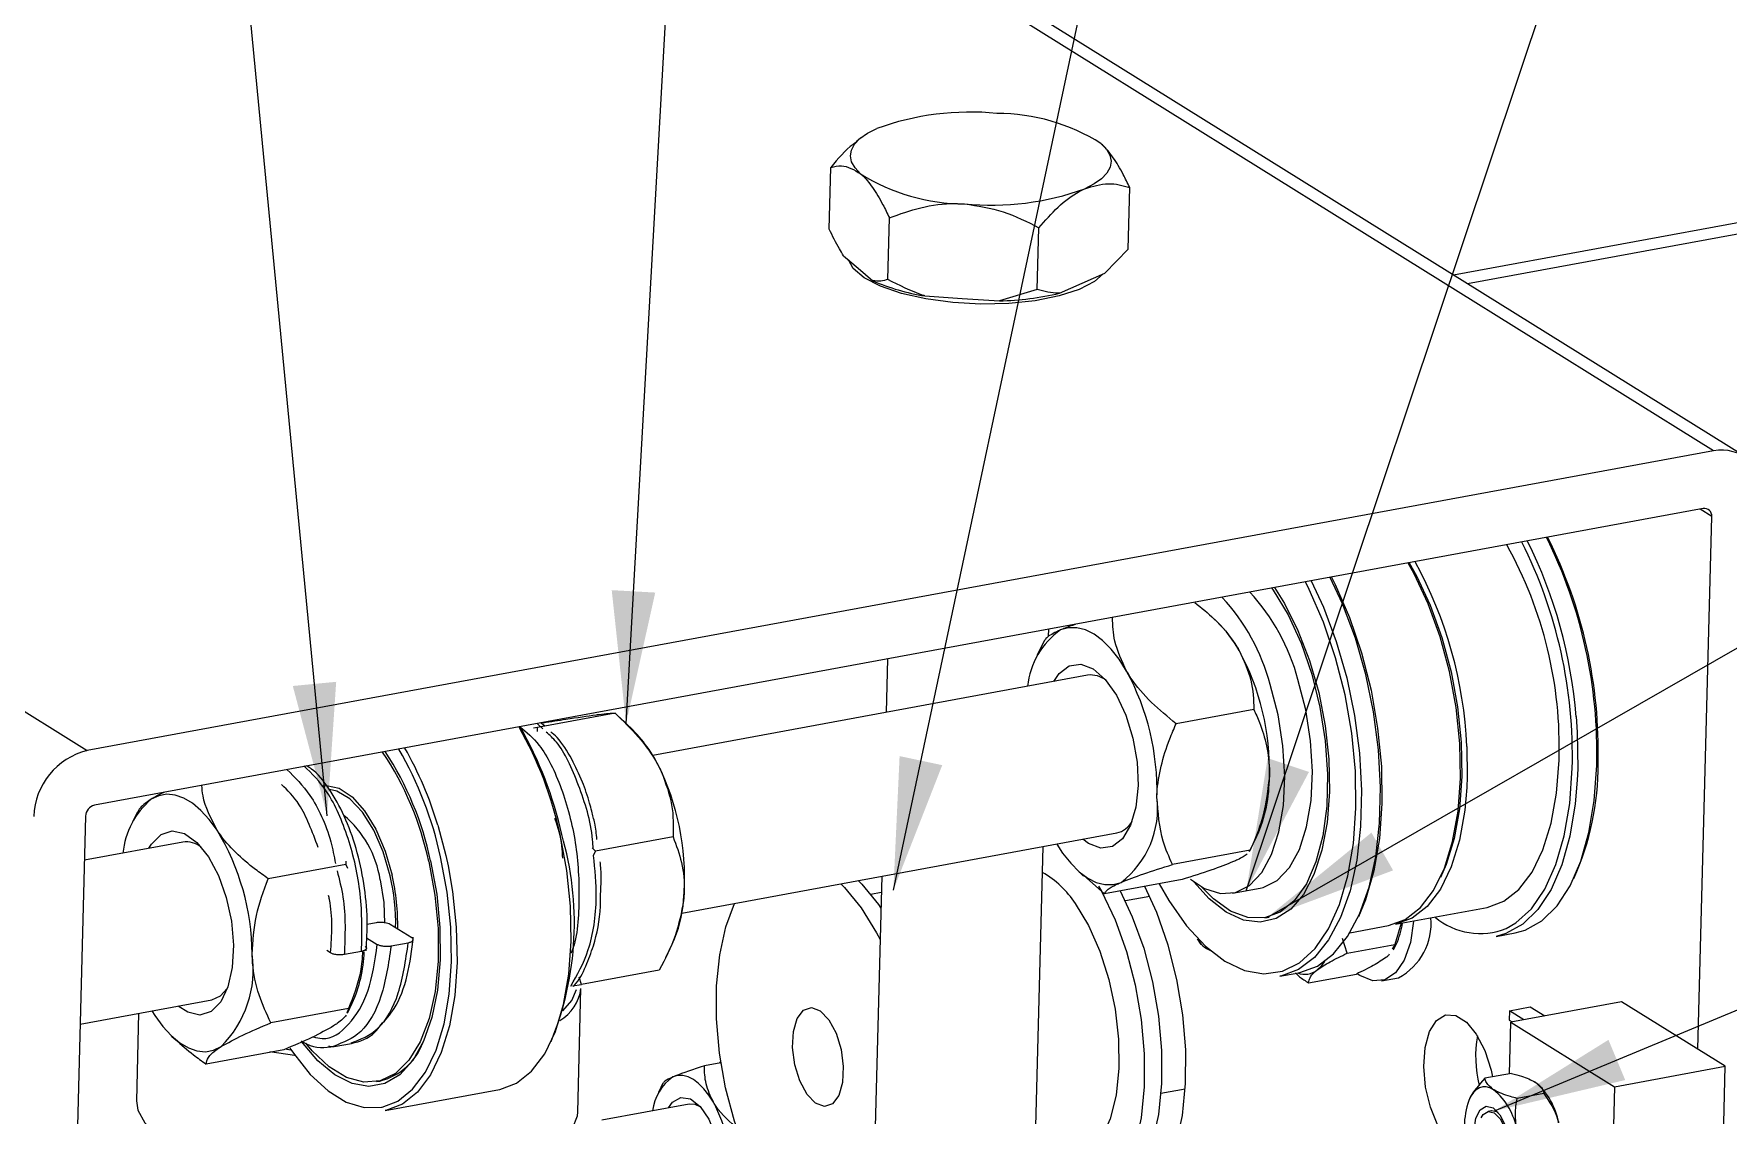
# Model space of a CAD drawing. Header units: millimetres. Extents: x 15 to 415, y 5 to 292.
# Drawn here: x 113.56 to 155.77, y 164.25 to 191.21 of the extents above; entities that cross this region are included whole.
import ezdxf

# ---------------------------------------------------------------- set-up
doc = ezdxf.new("R2010")
doc.units = ezdxf.units.MM
doc.dimstyles.new('SLDDIMSTYLE0', dxfattribs={"dimtxt": 0.18, "dimasz": 3.302, "dimexe": 0, "dimexo": 0.0625, "dimgap": 0, "dimtad": 0, "dimtih": 1, "dimtoh": 1, "dimdec": 0, "dimrnd": 1e-09, "dimzin": 0, "dimdsep": 46, "dimtxsty": 'Standard', "dimsah": 1, "dimcen": 0.09, "dimadec": 0, "dimazin": 0, "dimtfac": 3.302, "dimtdec": 0, "dimtofl": 0, "dimtmove": 0, "dimatfit": 3, "dimfxl": 1, "dimfrac": 2, "dimtolj": 1, "dimtzin": 0, "dimarcsym": 0})

msp = doc.modelspace()

# ---------------------------------------------------------------- linework, layer by layer
at = {"color": 7, "linetype": 'Continuous', "lineweight": 15}
for p, q in [((155.404, 180.819), (122.489, 201.339)), ((156.161, 180.688), (123.246, 201.209)), ((81.977, 193.864), (114.892, 173.344)), ((169.812, 189.048), (148.932, 185.195)), ((134.154, 188.611), (134.046, 188.521)), ((140.174, 188.453), (140.173, 188.454)), ((133.377, 186.341), (133.417, 187.879)), ((140.823, 185.843), (140.863, 187.381)), ((134.836, 185.088), (134.876, 186.626)), ((138.558, 184.839), (138.598, 186.377)), ((140.823, 185.843), (140.247, 185.245)), ((133.733, 185.681), (134.097, 185.368)), ((134.097, 185.368), (134.462, 185.055)), ((139.116, 184.744), (139.681, 184.995)), ((139.681, 184.995), (140.247, 185.245)), ((135.758, 184.68), (136.688, 184.617)), ((136.688, 184.617), (137.618, 184.555)), ((138.558, 184.839), (137.618, 184.555)), ((155.404, 180.819), (114.892, 173.344)), ((155.152, 179.376), (115.071, 171.98)), ((155.016, 165.898), (155.362, 179.182)), ((143.048, 176.548), (142.881, 176.706)), ((138.741, 176.1), (138.557, 175.719)), ((138.843, 176.193), (138.848, 176.367)), ((134.827, 175.625), (134.792, 174.297)), ((139.812, 175.223), (128.979, 173.224)), ((143.954, 174.37), (142.02, 174.014)), ((126.106, 173.917), (126.01, 173.902)), ((128.04, 174.274), (126.106, 173.917)), ((126.11, 173.819), (126.106, 173.917)), ((126.288, 173.951), (126.202, 174.029)), ((128.481, 173.86), (128.15, 174.173)), ((116.141, 171.817), (116.017, 171.56)), ((114.85, 171.707), (113.717, 128.209)), ((117.272, 171.064), (114.821, 170.612)), ((129.488, 171.19), (127.554, 170.833)), ((129.705, 169.29), (140.538, 171.289)), ((138.483, 162.348), (138.707, 170.951)), ((143.851, 170.828), (144.034, 171.206)), ((121.331, 170.59), (121.337, 170.507)), ((127.554, 170.833), (127.472, 170.917)), ((127.505, 170.728), (127.554, 170.833)), ((143.863, 170.86), (141.928, 170.503)), ((143.863, 170.86), (143.842, 170.832)), ((121.337, 170.507), (119.402, 170.15)), ((121.337, 170.507), (121.378, 170.408)), ((134.686, 170.209), (134.484, 162.452)), ((139.543, 170.378), (139.714, 170.216)), ((139.723, 170.226), (140.237, 169.774)), ((142.171, 170.131), (140.237, 169.774)), ((134.675, 169.808), (134.412, 169.759)), ((141.363, 169.707), (140.754, 169.595)), ((143.422, 169.788), (144.112, 169.915)), ((134.606, 169.503), (134.665, 169.417)), ((147.487, 169.012), (149.771, 169.434)), ((122.093, 169.05), (121.862, 169.008)), ((122.98, 168.672), (122.436, 169.011)), ((144.248, 169.177), (144.334, 169.193)), ((146.349, 168.802), (147.314, 168.981)), ((147.625, 169.038), (147.471, 168.512)), ((121.851, 168.679), (122.118, 168.513)), ((122.461, 168.474), (122.891, 168.553)), ((129.307, 168.187), (129.467, 168.518)), ((142.545, 168.654), (142.632, 168.513)), ((146.281, 168.292), (146.162, 168.655)), ((146.281, 168.292), (147.471, 168.512)), ((147.471, 168.512), (147.401, 168.391)), ((147.435, 168.374), (147.502, 168.512)), ((149.993, 168.712), (150.467, 168.8)), ((120.955, 168.298), (120.859, 168.358)), ((121.727, 168.338), (121.297, 168.259)), ((127.209, 167.513), (127.15, 167.696)), ((129.144, 167.87), (127.209, 167.513)), ((144.606, 167.718), (145.08, 167.806)), ((145.319, 167.554), (146.51, 167.773)), ((147.132, 167.602), (147.563, 167.681)), ((126.985, 167.478), (127.209, 167.513)), ((127.112, 164.326), (127.192, 167.413)), ((114.715, 166.524), (117.998, 167.13)), ((116.172, 166.793), (116.115, 164.612)), ((116.505, 166.855), (116.58, 166.735)), ((121.402, 166.911), (119.467, 166.554)), ((121.402, 166.911), (121.362, 166.799)), ((121.372, 166.794), (121.494, 167.047)), ((150.323, 166.859), (150.317, 166.625)), ((150.323, 166.859), (150.841, 166.954)), ((150.685, 166.634), (150.323, 166.859)), ((153.117, 167.082), (150.359, 166.573)), ((150.841, 166.954), (151.202, 166.729)), ((155.699, 165.472), (153.117, 167.082)), ((150.317, 166.625), (150.391, 166.579)), ((150.325, 165.287), (150.359, 166.573)), ((150.359, 166.573), (152.941, 164.963)), ((117.002, 166.219), (117.097, 166.129)), ((119.787, 165.886), (117.853, 165.529)), ((119.852, 165.901), (119.972, 165.884)), ((121.041, 165.963), (121.477, 166.044)), ((130.68, 165.556), (130.266, 165.48)), ((130.652, 165.551), (130.674, 165.593)), ((152.941, 164.963), (155.699, 165.472)), ((155.601, 161.701), (155.699, 165.472)), ((122.095, 165.09), (122.181, 165.106)), ((129.233, 165.052), (129.12, 164.818)), ((150.378, 165.296), (149.71, 165.173)), ((122.318, 164.368), (125.162, 164.893)), ((141.639, 164.801), (142.247, 164.913)), ((151.182, 164.795), (150.514, 164.672)), ((151.079, 164.989), (151.064, 165.003)), ((152.941, 164.963), (152.832, 160.754)), ((129.889, 164.532), (127.711, 164.13)), ((149.878, 164.362), (149.79, 164.346))]:
    msp.add_line(p, q, dxfattribs=at)
at = {"color": 8, "linetype": 'Continuous', "lineweight": 15}
for p, q in [((170.232, 188.846), (149.278, 184.98)), ((155.362, 179.182), (155.074, 179.361)), ((126.239, 173.884), (126.107, 174.011)), ((152.024, 172.885), (152.013, 172.609))]:
    msp.add_line(p, q, dxfattribs=at)
at = {"color": 7, "linetype": 'Continuous', "lineweight": 15, "flags": 128}
for points in [[(134.159, 187.723), (134.02, 187.868), (133.934, 188.017), (133.903, 188.167), (133.928, 188.316), (134.009, 188.462), (134.143, 188.601), (134.328, 188.732), (134.562, 188.852)], [(140.146, 188.478), (140.285, 188.333), (140.371, 188.184), (140.401, 188.034), (140.376, 187.885), (140.296, 187.739), (140.162, 187.6), (139.977, 187.47), (139.743, 187.35)], [(140.204, 185.226), (139.988, 185.039), (139.606, 184.84), (139.105, 184.677), (138.511, 184.559), (137.85, 184.49), (137.153, 184.474), (136.453, 184.512), (135.783, 184.602), (135.174, 184.739), (134.654, 184.918), (134.248, 185.129), (133.975, 185.364), (133.857, 185.575)], [(147.314, 168.981), (147.728, 169.132), (148.104, 169.428), (148.432, 169.859), (148.702, 170.413), (148.907, 171.076), (149.042, 171.83), (149.102, 172.653), (149.086, 173.523), (148.994, 174.417), (148.83, 175.311), (148.597, 176.179), (148.301, 176.998), (147.952, 177.747), (147.8, 178.019)], [(147.827, 178.024), (148.008, 177.702), (148.351, 176.967), (148.641, 176.162), (148.87, 175.31), (149.032, 174.433), (149.121, 173.555), (149.137, 172.7), (149.078, 171.892), (148.946, 171.153), (148.745, 170.502), (148.603, 170.18)], [(141.594, 170.024), (141.838, 169.604), (142.281, 168.977), (142.751, 168.47), (143.236, 168.096), (143.725, 167.863), (144.206, 167.777), (144.666, 167.841), (145.095, 168.053), (145.482, 168.408), (145.817, 168.896), (146.093, 169.507), (146.301, 170.224), (146.438, 171.031), (146.5, 171.907), (146.485, 172.831), (146.394, 173.78), (146.229, 174.73), (145.993, 175.659), (145.694, 176.544), (145.337, 177.361), (145.243, 177.547)], [(144.469, 177.405), (144.716, 177.012), (145.055, 176.34), (145.343, 175.592), (145.572, 174.791), (145.734, 173.961), (145.825, 173.128), (145.842, 172.317), (145.784, 171.553), (145.653, 170.858), (145.454, 170.254), (145.191, 169.759), (144.874, 169.389), (144.511, 169.154), (144.115, 169.062), (143.696, 169.115), (143.268, 169.312), (142.843, 169.646), (142.462, 170.074)], [(144.404, 177.393), (144.437, 177.345), (144.807, 176.731), (145.132, 176.024), (145.4, 175.247), (145.603, 174.425), (145.735, 173.585), (145.792, 172.753), (145.771, 171.957), (145.674, 171.221), (145.503, 170.57), (145.264, 170.024), (144.964, 169.601), (144.614, 169.314), (144.225, 169.173), (143.808, 169.183), (143.378, 169.342), (142.948, 169.647), (142.646, 169.951)], [(145.386, 177.574), (145.691, 176.916), (146.01, 176.062), (146.27, 175.156), (146.464, 174.22), (146.588, 173.275), (146.639, 172.345), (146.616, 171.449), (146.519, 170.611), (146.351, 169.849), (146.115, 169.181), (145.817, 168.622), (145.464, 168.187), (145.065, 167.885), (144.628, 167.722), (144.606, 167.718)], [(145.08, 167.806), (145.102, 167.81), (145.539, 167.972), (145.938, 168.274), (146.291, 168.71), (146.589, 169.268), (146.825, 169.936), (146.993, 170.698), (147.09, 171.537), (147.113, 172.432), (147.062, 173.363), (146.938, 174.307), (146.744, 175.243), (146.485, 176.149), (146.165, 177.004), (145.86, 177.661)], [(145.89, 177.667), (145.984, 177.481), (146.34, 176.663), (146.64, 175.778), (146.875, 174.85), (147.04, 173.899), (147.132, 172.95), (147.147, 172.026), (147.085, 171.15), (146.948, 170.343), (146.739, 169.626), (146.561, 169.202)], [(140.786, 175.324), (140.598, 175.62), (140.397, 175.875), (140.188, 176.085), (139.974, 176.245), (139.758, 176.352), (139.545, 176.406), (139.338, 176.406), (139.14, 176.35)], [(138.971, 175.068), (139.102, 175.261), (139.355, 175.455), (139.645, 175.495), (139.951, 175.379), (140.254, 175.115), (140.533, 174.721), (140.767, 174.223), (140.943, 173.656), (141.047, 173.058), (141.072, 172.47)], [(142.376, 170.141), (142.726, 169.907), (143.121, 169.781), (143.5, 169.806), (143.848, 169.981), (144.151, 170.3), (144.399, 170.75), (144.581, 171.315), (144.691, 171.972), (144.724, 172.696), (144.679, 173.46), (144.558, 174.234), (144.365, 174.988)], [(144.112, 169.915), (144.19, 169.933), (144.537, 170.108), (144.841, 170.427), (145.089, 170.878), (145.271, 171.442), (145.38, 172.099), (145.413, 172.824), (145.369, 173.587), (145.247, 174.361), (145.055, 175.115)], [(149.771, 169.434), (150.184, 169.586), (150.561, 169.881), (150.889, 170.312), (151.159, 170.867), (151.364, 171.53), (151.498, 172.283), (151.558, 173.106)], [(150.467, 168.8), (150.712, 168.867), (151.131, 169.1), (151.508, 169.47), (151.834, 169.968), (152.102, 170.583), (152.305, 171.301), (152.438, 172.103), (152.498, 172.973)], [(118.129, 171.356), (117.933, 171.627), (117.726, 171.853), (117.514, 172.032), (117.298, 172.159), (117.084, 172.234), (116.874, 172.253), (116.672, 172.218), (116.482, 172.129)], [(120.734, 172.465), (120.85, 172.476), (121.17, 172.403), (121.493, 172.188), (121.802, 171.843), (122.08, 171.384), (122.312, 170.839), (122.487, 170.235)], [(122.441, 170.218), (122.266, 170.821), (122.03, 171.363), (121.748, 171.811), (121.436, 172.141), (121.112, 172.332), (120.929, 172.374)], [(141.072, 172.47), (141.017, 171.932), (140.886, 171.481), (140.687, 171.147), (140.434, 170.954), (140.145, 170.914), (139.838, 171.029), (139.696, 171.134)], [(149.264, 172.425), (149.214, 171.862), (149.08, 171.108), (148.875, 170.445), (148.604, 169.891), (148.277, 169.46), (147.9, 169.164), (147.487, 169.012)], [(152.013, 172.609), (151.964, 172.016), (151.831, 171.213), (151.628, 170.496), (151.36, 169.881), (151.034, 169.383), (150.657, 169.013), (150.237, 168.78), (149.993, 168.712)], [(116.43, 170.909), (116.493, 171.012), (116.731, 171.251), (117.011, 171.34), (117.314, 171.273), (117.621, 171.054), (117.909, 170.698), (118.159, 170.23), (118.355, 169.68), (118.482, 169.088), (118.533, 168.492), (118.503, 167.935), (118.395, 167.453), (118.216, 167.079), (117.978, 166.84), (117.698, 166.75), (117.395, 166.818), (117.156, 166.975)], [(125.162, 164.893), (125.173, 164.895), (125.587, 165.052), (125.962, 165.352), (126.289, 165.786), (126.557, 166.344), (126.76, 167.01), (126.892, 167.766), (126.95, 168.591), (126.932, 169.462), (126.838, 170.357), (126.671, 171.25)], [(139.045, 171.014), (139.192, 170.788), (139.392, 170.533), (139.602, 170.324), (139.816, 170.164), (140.031, 170.056), (140.244, 170.002), (140.451, 170.003), (140.649, 170.058)], [(123.444, 170.597), (123.598, 169.766), (123.679, 168.934), (123.686, 168.128), (123.619, 167.371), (123.479, 166.687), (123.271, 166.096), (123.001, 165.617), (122.677, 165.263), (122.309, 165.046), (121.909, 164.973), (121.488, 165.045), (121.06, 165.26), (120.636, 165.612), (120.231, 166.09), (120.224, 166.101)], [(123.399, 170.58), (123.552, 169.742), (123.631, 168.905), (123.633, 168.096), (123.557, 167.34), (123.407, 166.661), (123.187, 166.083), (122.905, 165.623), (122.568, 165.295), (122.189, 165.111), (121.779, 165.077), (121.351, 165.193), (120.92, 165.456), (120.499, 165.858), (120.338, 166.052)], [(123.882, 170.471), (123.993, 169.832), (124.087, 168.938), (124.105, 168.066), (124.048, 167.241), (123.915, 166.485), (123.712, 165.82), (123.444, 165.262), (123.118, 164.827), (122.743, 164.527), (122.329, 164.37), (122.318, 164.368)], [(134.1, 170.101), (134.192, 170.01), (134.606, 169.503)], [(133.669, 170.022), (133.761, 169.93), (134.175, 169.423)], [(140.088, 169.967), (140.16, 169.837), (140.497, 169.123), (140.78, 168.336), (141, 167.501), (141.15, 166.642), (141.225, 165.787), (141.223, 164.96), (141.145, 164.187), (140.992, 163.492), (140.77, 162.895), (140.485, 162.415), (140.221, 162.129)], [(140.211, 161.727), (140.369, 161.721), (140.789, 161.808), (141.174, 162.042), (141.515, 162.415), (141.801, 162.918), (142.023, 163.535), (142.176, 164.249), (142.255, 165.04), (142.257, 165.884), (142.183, 166.757), (142.035, 167.635), (141.817, 168.492), (141.536, 169.303), (141.242, 169.959)], [(140.628, 169.846), (140.928, 169.202), (141.211, 168.416), (141.431, 167.58), (141.58, 166.722), (141.656, 165.866), (141.654, 165.04), (141.576, 164.267), (141.423, 163.572), (141.201, 162.975), (140.916, 162.495), (140.576, 162.146), (140.217, 161.948)], [(132.707, 161.219), (132.431, 161.476), (132.017, 161.983), (131.635, 162.603), (131.297, 163.317), (131.014, 164.104), (130.795, 164.939), (130.645, 165.798), (130.57, 166.653), (130.572, 167.48), (130.65, 168.253), (130.802, 168.948), (131.019, 169.533)], [(134.175, 169.423), (134.557, 168.803), (134.645, 168.635)], [(139.508, 169.527), (139.838, 168.98), (140.121, 168.341), (140.346, 167.637), (140.503, 166.895), (140.587, 166.147), (140.593, 165.424), (140.522, 164.754), (140.376, 164.165), (140.161, 163.682), (139.887, 163.323), (139.564, 163.105), (139.489, 163.077)], [(147.936, 169.095), (147.936, 169.092), (147.857, 168.558), (147.704, 168.118), (147.486, 167.8), (147.218, 167.624), (146.916, 167.602), (146.599, 167.733), (146.532, 167.78)], [(145.533, 167.874), (145.637, 167.973), (145.72, 168.088)], [(117.998, 167.13), (118.21, 167.226), (118.382, 167.414)], [(126.739, 166.855), (126.964, 167.113), (127.081, 167.389)], [(116.58, 166.735), (116.776, 166.464), (116.983, 166.237), (117.195, 166.059), (117.411, 165.931), (117.625, 165.857), (117.835, 165.837), (118.037, 165.872), (118.227, 165.962)], [(133.366, 166.633), (133.546, 166.3), (133.671, 165.894), (133.727, 165.466), (133.708, 165.066), (133.614, 164.743), (133.458, 164.536), (133.258, 164.469), (133.039, 164.552), (132.826, 164.773), (132.646, 165.107), (132.521, 165.512), (132.464, 165.941), (132.484, 166.341), (132.578, 166.663), (132.734, 166.871), (132.934, 166.937), (133.153, 166.854), (133.366, 166.633)], [(149.283, 163.313), (149.033, 163.402), (148.774, 163.638), (148.541, 163.998), (148.356, 164.45), (148.235, 164.955), (148.189, 165.468), (148.221, 165.942), (148.329, 166.336), (148.504, 166.615), (148.729, 166.754), (148.986, 166.74), (149.25, 166.575), (149.498, 166.274), (149.709, 165.863), (149.864, 165.379), (149.901, 165.208)], [(119.942, 165.928), (120.027, 165.802), (120.448, 165.269), (120.89, 164.857), (121.342, 164.58), (121.79, 164.444), (122.224, 164.453), (122.241, 164.456)], [(120.071, 165.739), (120.053, 165.742), (119.444, 165.837)], [(130.492, 164.575), (130.376, 164.757), (130.252, 164.914), (130.124, 165.043), (129.992, 165.141), (129.859, 165.208), (129.728, 165.241), (129.601, 165.241), (129.479, 165.206)], [(116.115, 164.612), (116.149, 164.38), (116.323, 164.062), (116.641, 163.754), (117.095, 163.467), (117.672, 163.206), (118.357, 162.98), (119.131, 162.795), (119.972, 162.655), (120.858, 162.565), (121.765, 162.526), (122.668, 162.541), (123.541, 162.608), (124.363, 162.726), (125.109, 162.892), (125.76, 163.1), (126.298, 163.346), (126.708, 163.623), (126.979, 163.923), (127.104, 164.237), (127.112, 164.326)], [(129.369, 164.436), (129.472, 164.579), (129.681, 164.697), (129.918, 164.66), (130.158, 164.473), (130.374, 164.156), (130.544, 163.742), (130.649, 163.278), (130.678, 162.813)], [(149.929, 164.889), (149.837, 164.934), (149.747, 164.957), (149.66, 164.957), (149.576, 164.934), (149.498, 164.887), (149.427, 164.819), (149.363, 164.73), (149.309, 164.622)], [(130.178, 164.451), (130.036, 164.522), (129.889, 164.532)], [(149.874, 162.772), (149.703, 162.943), (149.562, 163.214), (149.472, 163.544), (149.446, 163.883), (149.488, 164.179), (149.593, 164.388), (149.743, 164.477), (149.917, 164.433), (150.087, 164.262), (150.228, 163.991), (150.319, 163.661), (150.345, 163.322), (150.302, 163.026), (150.198, 162.817), (150.047, 162.728), (149.874, 162.772)], [(149.617, 164.189), (149.67, 164.272), (149.797, 164.347), (149.944, 164.31), (150.088, 164.166), (150.207, 163.937), (150.283, 163.658), (150.305, 163.371), (150.27, 163.121), (150.181, 162.945), (150.054, 162.869), (149.907, 162.907), (149.844, 162.956)], [(150.045, 164.318), (150.032, 164.326), (149.885, 164.363), (149.878, 164.362)]]:
    msp.add_lwpolyline(points, dxfattribs=at)
at = {"color": 8, "linetype": 'Continuous', "lineweight": 15, "flags": 128}
for points in [[(151.983, 174.189), (152.01, 173.801), (152.024, 172.885)], [(149.264, 173.448), (149.274, 172.685), (149.264, 172.425)], [(150.243, 168.908), (150.482, 169.047), (150.869, 169.402), (151.204, 169.89), (151.48, 170.501), (151.689, 171.218), (151.826, 172.025), (151.887, 172.901)], [(123.624, 171.487), (123.827, 170.725), (123.882, 170.471)], [(122.241, 164.456), (122.631, 164.606), (122.999, 164.901), (123.319, 165.328), (123.583, 165.876), (123.782, 166.529), (123.912, 167.271), (123.968, 168.081), (123.951, 168.937), (123.859, 169.815), (123.695, 170.692)], [(122.191, 170.123), (122.281, 169.559), (122.295, 169.041)]]:
    msp.add_lwpolyline(points, dxfattribs=at)
at = {"color": 7, "linetype": 'Continuous', "lineweight": 15}
for centre, radius, start, end in [((136.893, 182.421), 6.84, 84.443, 109.9264), ((137.551, 184.369), 4.86, 57.7203, 89.9412), ((136.754, 191.832), 4.86, 237.7203, 269.9412), ((137.412, 193.78), 6.84, 264.443, 289.9264), ((136.598, 190.001), 5.388, 246.6358, 261.0256), ((137.427, 192.106), 7.553, 271.4484, 282.9209), ((155.601, 179.771), 1.066, 353.685, 100.6594), ((155.185, 179.201), 0.178, 353.6842, 100.6602), ((140.025, 173.241), 11.996, 4.5321, 26.3616), ((140.439, 173.296), 12.064, 358.4636, 26.3733), ((140.561, 173.313), 11.976, 358.5972, 26.4928), ((141.208, 173.437), 10.356, 358.1674, 29.0929), ((138.744, 172.979), 10.53, 2.5484, 28.7908), ((140.037, 173.77), 5.195, 15.002, 42.668), ((139.347, 173.643), 5.195, 15.002, 42.668), ((140.917, 174.363), 3.052, 28.9611, 45.7121), ((140.272, 174.746), 1.963, 125.1937, 174.1143), ((138.085, 172.858), 6.26, 358.5085, 28.46), ((139.893, 174.624), 0.604, 50.7194, 97.7448), ((135.283, 172.341), 6.26, 358.5085, 28.46), ((117.417, 169.255), 9.467, 12.1637, 29.5696), ((117.669, 169.304), 9.249, 12.1368, 30.0232), ((126.048, 171.427), 3.441, 23.7298, 44.9907), ((115.301, 171.653), 1.739, 103.6075, 178.3912), ((115.839, 169.002), 7.722, 11.7887, 33.8628), ((115.639, 168.956), 7.976, 11.876, 33.1504), ((114.898, 168.891), 9.104, 16.5618, 29.7344), ((123.432, 170.17), 6.342, 354.9342, 24.6175), ((140.751, 172.662), 3.591, 336.0918, 0.5349), ((145.651, 172.979), 6.882, 335.7855, 0.3396), ((115.139, 171.698), 0.29, 103.6068, 178.3918), ((117.791, 170.587), 2.022, 130.326, 174.2842), ((139.242, 171.898), 2.316, 307.4224, 6.9627), ((140.402, 171.875), 0.601, 283.0489, 330.3042), ((117.343, 170.43), 0.638, 52.4251, 96.3879), ((112.919, 168.217), 6.083, 0.5198, 31.064), ((119.184, 169.046), 7.844, 337.8848, 16.3085), ((117.404, 169.043), 5.172, 358.6903, 13.1323), ((117.246, 169.014), 5.381, 358.7081, 13.1145), ((137.556, 168.286), 2.314, 32.4446, 60.6503), ((126.51, 169.866), 3.25, 335.4935, 355.477), ((145.765, 169.31), 1.912, 335.3332, 351.9915), ((146.838, 169.034), 1.535, 298.1669, 5.2457), ((149.592, 170.524), 1.741, 229.815, 291.9366), ((143.133, 168.983), 0.674, 209.2479, 247.4314), ((116.306, 167.891), 2.722, 314.8758, 8.0523), ((118.433, 168.436), 3.361, 335.6043, 358.0822), ((145.227, 168.26), 0.493, 249.0175, 308.3616), ((126.113, 167.551), 1.088, 300.4776, 352.7122), ((121.8, 166.616), 1.558, 284.1634, 339.379), ((152.605, 165.721), 3.124, 170.5386, 193.4222), ((130.166, 164.227), 1.197, 125.049, 173.4384), ((149.889, 163.783), 1.683, 9.475, 50.3488), ((151.396, 163.924), 2.2, 161.5078, 195.5097), ((148.854, 163.593), 1.683, 9.475, 50.3488), ((127.105, 162.739), 3.852, 358.5085, 28.4601)]:
    msp.add_arc(centre, radius, start, end, dxfattribs=at)
at = {"color": 8, "linetype": 'Continuous', "lineweight": 15}
for centre, radius, start, end in [((140.069, 173.228), 11.823, 358.4132, 26.7047), ((114.656, 168.748), 9.245, 12.1344, 30.0633), ((119.627, 169.731), 2.593, 8.6968, 50.2588)]:
    msp.add_arc(centre, radius, start, end, dxfattribs=at)
at = {"color": 7, "linetype": 'Continuous', "lineweight": 15}
for points, knots in [([(134.053, 188.512), (134.025, 188.494), (133.802, 188.351), (133.597, 188.1), (133.417, 187.879)], [0, 0, 0, 0, 0.124259, 1, 1, 1, 1]), ([(140.863, 187.381), (140.809, 187.491), (140.678, 187.763), (140.452, 188.144), (140.262, 188.376), (140.158, 188.468), (140.146, 188.478)], [0, 0, 0, 0, 0.23989, 0.591093, 0.952893, 1, 1, 1, 1]), ([(133.417, 187.879), (133.505, 187.904), (133.742, 187.971), (133.998, 187.819), (134.159, 187.723)], [0, 0, 0, 0, 0.371083, 1, 1, 1, 1]), ([(134.159, 187.723), (134.171, 187.713), (134.271, 187.624), (134.462, 187.393), (134.688, 187.013), (134.822, 186.737), (134.876, 186.626)], [0, 0, 0, 0, 0.047104, 0.397299, 0.760113, 1, 1, 1, 1]), ([(139.743, 187.35), (139.941, 187.411), (140.335, 187.532), (140.688, 187.431), (140.863, 187.381)], [0, 0, 0, 0, 0.503998, 1, 1, 1, 1]), ([(138.598, 186.377), (138.756, 186.556), (139.077, 186.919), (139.472, 187.22), (139.695, 187.327), (139.743, 187.35)], [0, 0, 0, 0, 0.432384, 0.87955, 1, 1, 1, 1]), ([(134.876, 186.626), (135.133, 186.719), (135.658, 186.908), (136.304, 186.992), (136.671, 186.976), (136.749, 186.972)], [0, 0, 0, 0, 0.432383, 0.879551, 1, 1, 1, 1]), ([(136.749, 186.972), (137.076, 186.923), (137.724, 186.826), (138.309, 186.526), (138.598, 186.377)], [0, 0, 0, 0, 0.503997, 1, 1, 1, 1]), ([(133.733, 185.681), (133.698, 185.737), (133.575, 185.935), (133.46, 186.172), (133.377, 186.341)], [0, 0, 0, 0, 0.282256, 1, 1, 1, 1]), ([(134.836, 185.088), (134.779, 185.072), (134.657, 185.036), (134.53, 185.049), (134.462, 185.055)], [0, 0, 0, 0, 0.464968, 1, 1, 1, 1]), ([(135.758, 184.68), (135.746, 184.684), (135.426, 184.79), (135.125, 184.942), (134.836, 185.088)], [0, 0, 0, 0, 0.038997, 1, 1, 1, 1]), ([(139.116, 184.744), (139.108, 184.744), (138.915, 184.742), (138.733, 184.792), (138.558, 184.839)], [0, 0, 0, 0, 0.0389974, 1, 1, 1, 1]), ([(142.485, 177.039), (142.65, 176.903), (143.033, 176.59), (143.387, 176.172), (143.553, 175.899), (143.588, 175.841)], [0, 0, 0, 0, 0.3743826, 0.867242, 1, 1, 1, 1]), ([(139.505, 176.489), (139.416, 176.457), (139.275, 176.408), (139.176, 176.366), (139.14, 176.35)], [0, 0, 0, 0, 0.635793, 1, 1, 1, 1]), ([(140.786, 175.324), (140.669, 175.574), (140.457, 176.023), (140.441, 176.464), (140.433, 176.66)], [0, 0, 0, 0, 0.5552586, 1, 1, 1, 1]), ([(139.14, 176.35), (139.014, 176.29), (138.794, 176.185), (138.764, 176.121), (138.751, 176.094)], [0, 0, 0, 0, 0.572424, 1, 1, 1, 1]), ([(143.588, 175.841), (143.703, 175.592), (143.933, 175.097), (143.947, 174.611), (143.954, 174.37)], [0, 0, 0, 0, 0.503998, 1, 1, 1, 1]), ([(142.02, 174.014), (141.809, 174.185), (141.38, 174.535), (140.987, 174.993), (140.821, 175.266), (140.786, 175.324)], [0, 0, 0, 0, 0.432384, 0.879552, 1, 1, 1, 1]), ([(143.954, 174.37), (144.003, 174.263), (144.133, 173.974), (144.29, 173.46), (144.347, 172.993), (144.343, 172.731), (144.342, 172.695)], [0, 0, 0, 0, 0.211625, 0.570723, 0.940767, 1, 1, 1, 1]), ([(126.248, 174.037), (126.443, 174.068), (126.969, 174.15), (127.343, 174.202), (127.577, 174.235)], [0, 0, 0, 0, 0.372648, 1, 1, 1, 1]), ([(127.577, 174.235), (127.595, 174.238), (127.723, 174.255), (127.901, 174.275), (128.01, 174.28), (128.032, 174.276), (128.04, 174.274)], [0, 0, 0, 0, 0.059231, 0.41722, 0.788379, 1, 1, 1, 1]), ([(128.04, 174.274), (128.241, 174.082), (128.648, 173.69), (129.016, 173.179), (129.166, 172.876), (129.198, 172.812)], [0, 0, 0, 0, 0.432384, 0.87955, 1, 1, 1, 1]), ([(141.541, 172.178), (141.542, 172.215), (141.551, 172.47), (141.631, 172.962), (141.815, 173.54), (141.965, 173.887), (142.02, 174.014)], [0, 0, 0, 0, 0.059231, 0.41722, 0.788379, 1, 1, 1, 1]), ([(127.459, 171.832), (127.443, 171.899), (127.381, 172.154), (127.22, 172.601), (126.955, 173.165), (126.684, 173.604), (126.492, 173.767), (126.438, 173.813)], [0, 0, 0, 0, 0.080294, 0.303811, 0.571117, 0.880904, 1, 1, 1, 1]), ([(121.841, 168.349), (121.856, 168.607), (121.887, 169.153), (121.799, 170.034), (121.603, 170.917), (121.308, 171.733), (120.926, 172.403), (120.594, 172.825), (120.398, 172.937), (120.356, 172.96)], [0, 0, 0, 0, 0.143181, 0.302681, 0.463471, 0.62595, 0.790052, 0.955234, 1, 1, 1, 1]), ([(129.198, 172.812), (129.3, 172.536), (129.503, 171.989), (129.493, 171.455), (129.488, 171.19)], [0, 0, 0, 0, 0.503998, 1, 1, 1, 1]), ([(144.342, 172.695), (144.294, 172.304), (144.216, 171.681), (143.959, 171.083), (143.863, 170.86)], [0, 0, 0, 0, 0.627353, 1, 1, 1, 1]), ([(116.797, 172.299), (116.724, 172.263), (116.601, 172.204), (116.517, 172.15), (116.482, 172.129)], [0, 0, 0, 0, 0.596168, 1, 1, 1, 1]), ([(118.129, 171.356), (117.978, 171.644), (117.781, 172.02), (117.755, 172.389), (117.749, 172.474)], [0, 0, 0, 0, 0.767377, 1, 1, 1, 1]), ([(116.482, 172.129), (116.358, 172.041), (116.184, 171.92), (116.162, 171.834), (116.155, 171.81)], [0, 0, 0, 0, 0.718206, 1, 1, 1, 1]), ([(127.591, 171.129), (127.576, 171.265), (127.549, 171.508), (127.486, 171.733), (127.459, 171.832)], [0, 0, 0, 0, 0.562716, 1, 1, 1, 1]), ([(141.928, 170.503), (141.843, 170.692), (141.614, 171.201), (141.569, 171.801), (141.541, 172.178)], [0, 0, 0, 0, 0.372647, 1, 1, 1, 1]), ([(119.402, 170.15), (119.295, 170.226), (119.006, 170.431), (118.573, 170.799), (118.275, 171.138), (118.147, 171.329), (118.129, 171.356)], [0, 0, 0, 0, 0.211625, 0.570723, 0.940767, 1, 1, 1, 1]), ([(129.488, 171.19), (129.566, 170.982), (129.724, 170.557), (129.782, 170.006), (129.755, 169.679), (129.749, 169.61)], [0, 0, 0, 0, 0.432383, 0.87955, 1, 1, 1, 1]), ([(127.677, 169.754), (127.694, 169.999), (127.713, 170.272), (127.673, 170.547), (127.669, 170.574)], [0, 0, 0, 0, 0.902542, 1, 1, 1, 1]), ([(143.451, 170.575), (143.277, 170.507), (142.932, 170.37), (142.423, 170.21), (142.171, 170.131)], [0, 0, 0, 0, 0.503997, 1, 1, 1, 1]), ([(143.789, 170.759), (143.726, 170.716), (143.646, 170.661), (143.485, 170.59), (143.451, 170.575)], [0, 0, 0, 0, 0.787799, 1, 1, 1, 1]), ([(119.001, 168.272), (119.021, 168.593), (119.059, 169.23), (119.288, 169.845), (119.402, 170.15)], [0, 0, 0, 0, 0.503998, 1, 1, 1, 1]), ([(140.649, 170.058), (140.823, 170.127), (141.168, 170.264), (141.676, 170.424), (141.928, 170.503)], [0, 0, 0, 0, 0.503998, 1, 1, 1, 1]), ([(126.998, 167.464), (127.01, 167.475), (127.139, 167.598), (127.313, 167.945), (127.55, 168.582), (127.683, 169.196), (127.678, 169.656), (127.677, 169.754)], [0, 0, 0, 0, 0.0252002, 0.2827112, 0.5124646, 0.8967933, 1, 1, 1, 1]), ([(140.237, 169.774), (140.251, 169.805), (140.281, 169.869), (140.456, 169.973), (140.615, 170.044), (140.649, 170.058)], [0, 0, 0, 0, 0.432383, 0.87955, 1, 1, 1, 1]), ([(129.749, 169.61), (129.694, 169.313), (129.584, 168.725), (129.29, 168.153), (129.144, 167.87)], [0, 0, 0, 0, 0.503997, 1, 1, 1, 1]), ([(122.436, 169.011), (122.419, 169.02), (122.386, 169.036), (122.311, 169.053), (122.228, 169.061), (122.152, 169.059), (122.11, 169.053), (122.093, 169.05)], [0, 0, 0, 0, 0.213673, 0.42733, 0.641357, 0.856158, 1, 1, 1, 1]), ([(121.817, 168.457), (121.83, 168.446), (121.857, 168.424), (121.849, 168.389), (121.807, 168.358), (121.754, 168.345), (121.727, 168.338)], [0, 0, 0, 0, 0.249993, 0.49977, 0.749438, 1, 1, 1, 1]), ([(122.118, 168.513), (122.138, 168.503), (122.178, 168.484), (122.27, 168.467), (122.37, 168.462), (122.431, 168.47), (122.461, 168.474)], [0, 0, 0, 0, 0.249993, 0.49977, 0.749438, 1, 1, 1, 1]), ([(122.208, 166.506), (122.322, 166.63), (122.602, 166.934), (122.894, 167.702), (122.976, 168.37), (123.015, 168.693)], [0, 0, 0, 0, 0.26374, 0.643877, 1, 1, 1, 1]), ([(122.891, 168.553), (122.917, 168.56), (122.97, 168.572), (123.012, 168.604), (123.02, 168.639), (122.994, 168.661), (122.98, 168.672)], [0, 0, 0, 0, 0.250029, 0.499882, 0.749828, 1, 1, 1, 1]), ([(119.467, 166.554), (119.361, 166.782), (119.146, 167.245), (119.018, 167.844), (119.004, 168.197), (119.001, 168.272)], [0, 0, 0, 0, 0.432383, 0.879551, 1, 1, 1, 1]), ([(121.297, 168.259), (121.267, 168.255), (121.207, 168.247), (121.106, 168.252), (121.014, 168.269), (120.975, 168.288), (120.955, 168.298)], [0, 0, 0, 0, 0.250027, 0.499878, 0.749824, 1, 1, 1, 1]), ([(121.753, 168.346), (121.74, 168.174), (121.703, 167.687), (121.52, 167.216), (121.402, 166.911)], [0, 0, 0, 0, 0.352995, 1, 1, 1, 1]), ([(145.533, 167.874), (145.633, 167.942), (145.832, 168.076), (146.132, 168.221), (146.281, 168.292)], [0, 0, 0, 0, 0.503992, 1, 1, 1, 1]), ([(147.257, 168.192), (147.157, 168.124), (146.959, 167.99), (146.659, 167.845), (146.51, 167.773)], [0, 0, 0, 0, 0.503993, 1, 1, 1, 1]), ([(147.328, 168.264), (147.325, 168.256), (147.316, 168.235), (147.279, 168.208), (147.257, 168.192)], [0, 0, 0, 0, 0.411311, 1, 1, 1, 1]), ([(144.995, 167.799), (145.027, 167.767), (145.118, 167.677), (145.24, 167.602), (145.319, 167.554)], [0, 0, 0, 0, 0.34778, 1, 1, 1, 1]), ([(145.319, 167.554), (145.336, 167.637), (145.354, 167.732), (145.514, 167.859), (145.533, 167.874)], [0, 0, 0, 0, 0.879034, 1, 1, 1, 1]), ([(121.344, 166.749), (121.287, 166.684), (121.214, 166.6), (121.061, 166.5), (121.028, 166.479)], [0, 0, 0, 0, 0.7877988, 1, 1, 1, 1]), ([(118.227, 165.962), (118.394, 166.057), (118.725, 166.245), (119.221, 166.452), (119.467, 166.554)], [0, 0, 0, 0, 0.503997, 1, 1, 1, 1]), ([(121.028, 166.479), (120.861, 166.384), (120.529, 166.196), (120.033, 165.989), (119.787, 165.886)], [0, 0, 0, 0, 0.503998, 1, 1, 1, 1]), ([(121.474, 166.043), (121.683, 166.097), (121.957, 166.168), (122.16, 166.441), (122.208, 166.506)], [0, 0, 0, 0, 0.76329, 1, 1, 1, 1]), ([(117.092, 166.141), (117.235, 166.011), (117.472, 165.796), (117.745, 165.605), (117.853, 165.529)], [0, 0, 0, 0, 0.605236, 1, 1, 1, 1]), ([(117.853, 165.529), (117.862, 165.581), (117.881, 165.686), (118.042, 165.841), (118.194, 165.941), (118.227, 165.962)], [0, 0, 0, 0, 0.432384, 0.87955, 1, 1, 1, 1]), ([(120.226, 166.107), (120.27, 166.079), (120.544, 165.906), (120.815, 165.937), (121.044, 165.964)], [0, 0, 0, 0, 0.15759, 1, 1, 1, 1]), ([(121.04, 165.978), (121.027, 165.969), (120.988, 165.942), (120.94, 165.963), (120.908, 165.977)], [0, 0, 0, 0, 0.324071, 1, 1, 1, 1]), ([(130.266, 165.48), (129.996, 165.394), (129.69, 165.295), (129.502, 165.216), (129.479, 165.206)], [0, 0, 0, 0, 0.879034, 1, 1, 1, 1]), ([(130.492, 164.575), (130.421, 164.728), (130.279, 165.033), (130.271, 165.332), (130.266, 165.48)], [0, 0, 0, 0, 0.503992, 1, 1, 1, 1]), ([(129.479, 165.206), (129.401, 165.17), (129.266, 165.105), (129.247, 165.066), (129.24, 165.049)], [0, 0, 0, 0, 0.572419, 1, 1, 1, 1]), ([(149.71, 165.173), (149.565, 165.01), (149.399, 164.824), (149.319, 164.643), (149.309, 164.622)], [0, 0, 0, 0, 0.879027, 1, 1, 1, 1]), ([(149.929, 164.889), (149.857, 164.947), (149.743, 165.039), (149.719, 165.137), (149.71, 165.173)], [0, 0, 0, 0, 0.628901, 1, 1, 1, 1]), ([(150.378, 165.296), (150.463, 165.274), (150.692, 165.214), (150.859, 165.132), (150.963, 165.08)], [0, 0, 0, 0, 0.371099, 1, 1, 1, 1]), ([(150.963, 165.08), (150.97, 165.076), (151.074, 165.009), (151.153, 164.911), (151.176, 164.819), (151.182, 164.795)], [0, 0, 0, 0, 0.0473393, 0.7596216, 1, 1, 1, 1]), ([(150.514, 164.672), (150.459, 164.686), (150.242, 164.743), (150.043, 164.819), (149.935, 164.885), (149.929, 164.889)], [0, 0, 0, 0, 0.2403784, 0.9526607, 1, 1, 1, 1]), ([(150.515, 163.87), (150.493, 164.007), (150.45, 164.279), (150.493, 164.542), (150.514, 164.672)], [0, 0, 0, 0, 0.503986, 1, 1, 1, 1]), ([(151.182, 164.795), (151.318, 164.591), (151.472, 164.358), (151.541, 164.093), (151.549, 164.061)], [0, 0, 0, 0, 0.879026, 1, 1, 1, 1]), ([(131.117, 163.904), (130.906, 164.084), (130.66, 164.294), (130.513, 164.539), (130.492, 164.575)], [0, 0, 0, 0, 0.854198, 1, 1, 1, 1])]:
    msp.add_open_spline(points, degree=3, knots=knots, dxfattribs=at)
at = {"color": 8, "linetype": 'Continuous', "lineweight": 15}
for points, knots in [([(125.672, 173.936), (125.836, 173.803), (126.222, 173.489), (126.73, 172.439), (127.1, 171.051), (127.172, 169.611), (127.098, 168.622), (126.942, 168.296), (126.94, 168.292)], [0, 0, 0, 0, 0.1550756, 0.366446, 0.576393, 0.7863402, 0.9977109, 1, 1, 1, 1]), ([(127.495, 170.893), (127.491, 170.969), (127.463, 171.525), (127.144, 172.507), (126.72, 173.462), (126.411, 173.728), (126.323, 173.803)], [0, 0, 0, 0, 0.0621756, 0.4521109, 0.8446898, 1, 1, 1, 1]), ([(119.872, 172.866), (120.065, 172.676), (120.476, 172.273), (120.912, 171.369), (121.041, 170.712), (121.078, 170.528)], [0, 0, 0, 0, 0.390072, 0.829004, 1, 1, 1, 1]), ([(121.727, 168.338), (121.736, 168.815), (121.752, 169.765), (121.419, 171.192), (120.91, 172.366), (120.487, 172.771), (120.285, 172.964)], [0, 0, 0, 0, 0.255405, 0.509391, 0.765579, 1, 1, 1, 1]), ([(120.645, 170.931), (120.498, 171.322), (120.241, 172.008), (119.883, 172.352), (119.73, 172.499)], [0, 0, 0, 0, 0.571627, 1, 1, 1, 1]), ([(126.737, 170.661), (126.734, 170.764), (126.723, 171.111), (126.618, 171.429), (126.544, 171.653)], [0, 0, 0, 0, 0.296219, 1, 1, 1, 1]), ([(126.94, 167.471), (127.1, 167.751), (127.431, 168.328), (127.621, 169.544), (127.54, 170.379), (127.506, 170.729)], [0, 0, 0, 0, 0.352766, 0.728791, 1, 1, 1, 1]), ([(121.117, 170.348), (121.172, 170.129), (121.343, 169.448), (121.316, 168.74), (121.297, 168.259)], [0, 0, 0, 0, 0.321598, 1, 1, 1, 1]), ([(120.955, 168.298), (120.984, 168.748), (121.016, 169.233), (120.912, 169.699), (120.905, 169.733)], [0, 0, 0, 0, 0.92753, 1, 1, 1, 1]), ([(120.523, 166.21), (120.596, 166.189), (120.923, 166.098), (121.428, 166.469), (121.934, 167.276), (122.057, 168.1), (122.118, 168.513)], [0, 0, 0, 0, 0.089208, 0.39399, 0.69615, 1, 1, 1, 1]), ([(122.461, 168.474), (122.396, 168.036), (122.266, 167.162), (121.748, 166.247), (121.272, 166.066), (121.04, 165.978)], [0, 0, 0, 0, 0.339952, 0.678016, 1, 1, 1, 1]), ([(121.47, 166.058), (121.703, 166.146), (122.179, 166.327), (122.697, 167.241), (122.826, 168.115), (122.891, 168.553)], [0, 0, 0, 0, 0.321984, 0.660048, 1, 1, 1, 1])]:
    msp.add_open_spline(points, degree=3, knots=knots, dxfattribs=at)

# ---------------------------------------------------------------- leaders
at = {"color": 7, "linetype": 'Continuous', "lineweight": 0}
for points in [[(134.975, 169.863), (146.255, 222.938)], [(143.767, 169.851), (161.566, 223.088)], [(120.87, 171.719), (115.949, 222.851)], [(128.316, 174.016), (131.046, 222.836)], [(144.291, 169.185), (195.355, 198.472)], [(149.951, 164.36), (195.076, 183.178)]]:
    msp.add_leader(points, dimstyle='SLDDIMSTYLE0', dxfattribs=at)

doc.saveas('drawing.dxf')
